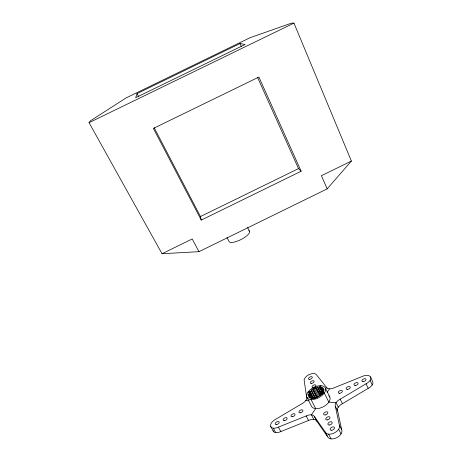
<?xml version="1.0" encoding="UTF-8"?>
<svg xmlns="http://www.w3.org/2000/svg" width="462" height="462" viewBox="0 0 462 462"><rect width="100%" height="100%" fill="white"/><g stroke="black" fill="none" stroke-linecap="round" stroke-linejoin="round"><path stroke-width="0.69" d="M310.406 397.661L309.465 395.818L308.512 396.997L310.089 396.685L309.511 397.869L311.128 397.274L310.961 398.388L312.508 397.545L312.774 398.51L314.143 397.47L314.818 398.215L315.91 397.06L316.949 397.534L317.694 396.332L319.028 396.512L319.363 395.351L320.894 395.212L320.801 394.178L322.43 393.734L321.916 392.896L323.516 392.186L322.62 391.597L324.093 390.667L322.874 390.373L324.116 389.287L322.667 389.299L323.591 391.147M318.358 396.552L314.472 388.86L313.172 388.698L312.832 389.818L316.522 397.563M137.081 93.572L135.684 97.678L245.097 44.508L240.009 43.567L137.081 93.572L138.727 96.737M314.472 388.86L315.2 387.699L316.216 388.149L320.726 395.172M327.061 392.325L329.493 388.831M312.508 397.545L311.065 399.572L315.696 408.633L311.4 414.807L313.727 419.323M322.776 392.995L319.565 387.647L320.963 385.689M89.05 122.673L90.442 120.807L125.901 98.031L250.086 37.699L291.279 23.21L293.942 23.1L351.38 161.053L327.183 188.866L198.972 251.669L162.041 253.73L89.05 122.673L293.942 23.1M322.667 389.299L323.591 388.138L322.008 388.45L323.152 390.269L322.008 388.45L322.557 387.295L320.951 387.889L323.175 391.476M322.233 394.248L317.284 387.023L316.216 388.149L320.31 395.691M322.193 392.504L319.294 386.723L317.954 387.733L321.899 394.612M340.199 399.162L366.06 383.783A7.323 4.141 -24.5 0 0 370.53 376.952A7.323 4.141 -24.5 0 0 361.879 376.599L334.569 387.635A7.138 3.944 -26.4 0 1 326.42 387.22L316.568 374.948A6.872 3.644 -27.4 0 0 308.974 374.676A6.872 3.644 -27.4 0 0 304.256 381.029L306.624 397.002A7.161 3.939 -28.7 0 1 301.634 403.909L276.016 419.034A7.392 4.129 -30.8 0 0 270.64 426.322A7.392 4.129 -30.8 0 0 278.43 427.107L306.208 415.967A7.548 4.366 -29.1 0 1 314.507 416.701L325.26 432.057L327.662 436.746A7.842 4.811 -28.1 0 0 336.625 437.745A7.842 4.811 -28.1 0 0 341.707 429.793L337.63 410.955L335.36 406.387A7.519 4.377 -26.5 0 1 340.199 399.162L342.429 403.707A7.496 4.412 -26.5 0 0 337.63 410.955M342.429 403.707L368.202 388.346A7.305 4.181 -24.4 0 0 372.609 381.45L370.507 376.917M322.978 392.81L319.565 387.647L321.09 386.815L320.951 387.889L323.25 391.406M201.259 220.091L200.479 216.551L298.521 168.601L301.137 171.235L201.259 220.091L153.401 128.407L258.911 77.05L301.137 171.235M162.041 253.73L192.198 238.97L198.972 251.669M351.38 161.053L321.425 175.71L327.183 188.866M313.479 398.533L310.297 392.221L308.72 392.925L309.575 393.508L311.971 398.666M273.036 430.676A7.369 4.164 -30.9 0 0 280.838 431.548L308.547 420.46A7.525 4.406 -29.2 0 1 316.84 421.24L327.662 436.746M313.08 397.805L309.823 391.401L311.411 390.968L315.471 398.417M314.645 398.198L311.411 390.968L311.342 389.963L312.832 389.818L317.498 397.811M309.465 395.818L308.038 395.818L309.292 394.733L310.424 397.378M308.004 392.088L310.297 392.221L312.993 398.596M321.916 392.896L324.289 393.035L328.84 402.136L336.018 402.633L338.271 407.178M305.78 400.548L309.17 400.785M323.619 391.562L322.874 390.373L323.573 391.58M309.823 391.401L310.297 392.221M273.383 428.222L275.802 432.646M270.622 426.282L273.562 431.635M322.62 391.597L323.29 392.833M278.43 427.107L280.838 431.548M154.181 127.737L200.479 216.551M306.208 415.967L308.547 420.46M314.507 416.701L316.84 421.24M306.808 397.129L311.417 406.121A10.268 5.81 -27.7 0 0 324.139 406.352A10.268 5.81 -27.7 0 0 328.875 395.818M328.632 434.182L331.046 438.9M227.05 237.618L228.996 241.418A11.44 3.54 -26.6 0 0 241.892 239.073A11.44 3.54 -26.6 0 0 248.816 230.694M311.342 389.963L315.563 398.284M315.2 387.699L319.398 396.026M313.172 388.698L317.706 397.661M338.675 429.21L341.054 433.945M317.284 387.023L320.83 394.08M335.36 406.387L339.345 425.08L341.707 429.793M247.638 227.529L249.538 231.358M326.42 387.22L327.044 388.473M325.317 387.988A10.331 5.7 -27.6 0 1 313.554 399.445A10.331 5.7 -27.6 0 1 309.413 390.477A10.331 5.7 -27.6 0 1 325.317 387.988L329.816 397.025M366.06 383.783L368.202 388.346M370.108 380.405L372.228 384.962M257.565 77.42L298.521 168.601M240.009 43.567L241.47 46.812M314.709 398.741L314.143 397.47L314.645 398.804M311.683 398.718L309.575 393.508L308.108 394.433L309.292 394.733L310.337 397.395M310.603 397.996L310.089 396.685L310.591 398.007M311.128 397.274L311.631 398.631M319.294 386.723L319.565 387.647M339.345 425.08A7.866 4.77 -28 0 1 334.222 433.004A7.866 4.77 -28 0 1 325.26 432.057M300.294 412.826A2.206 1.242 -29.1 0 0 302.87 410.343A2.206 1.242 -29.1 0 0 299.532 410.799A2.206 1.242 -29.1 0 0 300.294 412.826M292.382 416.741A2.212 1.242 -29.7 0 0 294.975 414.247A2.212 1.242 -29.7 0 0 291.655 414.691A2.212 1.242 -29.7 0 0 292.382 416.741M284.465 420.651A2.212 1.242 -30.2 0 0 287.081 418.15A2.212 1.242 -30.2 0 0 283.784 418.584A2.212 1.242 -30.2 0 0 284.465 420.651M276.542 424.566A2.218 1.236 -30.8 0 0 279.187 422.054A2.218 1.236 -30.8 0 0 275.906 422.476A2.218 1.236 -30.8 0 0 276.542 424.566M339.333 393.312A2.195 1.247 -26.2 0 0 342.371 391.181A2.195 1.247 -26.2 0 0 339.275 391.014A2.195 1.247 -26.2 0 0 339.333 393.312M347.228 389.408A2.195 1.242 -25.6 0 0 350.254 387.283A2.195 1.242 -25.6 0 0 347.129 387.133A2.195 1.242 -25.6 0 0 347.228 389.408M355.116 385.51A2.195 1.242 -25 0 0 358.137 383.391A2.195 1.242 -25 0 0 354.978 383.252A2.195 1.242 -25 0 0 355.116 385.51M363.005 381.606A2.2 1.242 -24.5 0 0 366.014 379.493A2.2 1.242 -24.5 0 0 362.832 379.371A2.2 1.242 -24.5 0 0 363.005 381.606M313.427 387.589A2.108 1.143 -27.5 0 0 315.864 385.279A2.108 1.143 -27.5 0 0 312.63 385.776A2.108 1.143 -27.5 0 0 313.427 387.589M311.631 383.408A2.085 1.12 -27.4 0 0 314.039 381.133A2.085 1.12 -27.4 0 0 310.851 381.629A2.085 1.12 -27.4 0 0 311.631 383.408M309.869 379.319A2.062 1.091 -27.4 0 0 312.26 377.079A2.062 1.091 -27.4 0 0 309.107 377.581A2.062 1.091 -27.4 0 0 309.869 379.319M325.173 414.94A2.27 1.322 -27.8 0 0 327.76 412.37A2.27 1.322 -27.8 0 0 324.249 412.832A2.27 1.322 -27.8 0 0 325.173 414.94M327.31 419.906A2.298 1.357 -27.9 0 0 329.92 417.29A2.298 1.357 -27.9 0 0 326.363 417.746A2.298 1.357 -27.9 0 0 327.31 419.906M329.498 425.005A2.327 1.392 -28 0 0 332.138 422.343A2.327 1.392 -28 0 0 328.528 422.788A2.327 1.392 -28 0 0 329.498 425.005M331.751 430.238A2.362 1.432 -28 0 0 334.419 427.523A2.362 1.432 -28 0 0 330.752 427.962A2.362 1.432 -28 0 0 331.751 430.238"/></g></svg>
